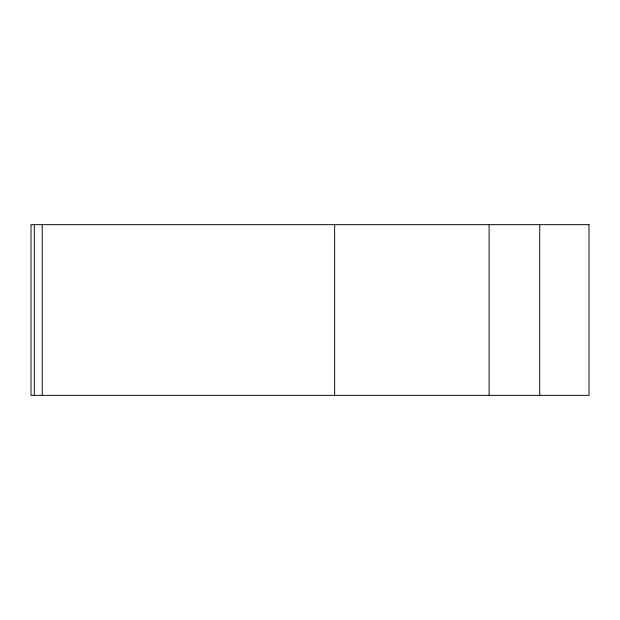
<?xml version="1.0" encoding="UTF-8"?>
<svg xmlns="http://www.w3.org/2000/svg" width="620" height="620" viewBox="0 0 620 620"><rect width="100%" height="100%" fill="white"/><g stroke="black" fill="none" stroke-linecap="round" stroke-linejoin="round"><path stroke-width="0.93" d="M539.718 224.657L539.718 395.343M489.11 224.657L489.11 395.343M334.645 224.657L334.645 395.343M42.245 224.657L42.245 395.343M34.309 224.657L34.309 395.343M589 224.657L31 224.657L31 395.343L589 395.343L589 224.657"/></g></svg>
